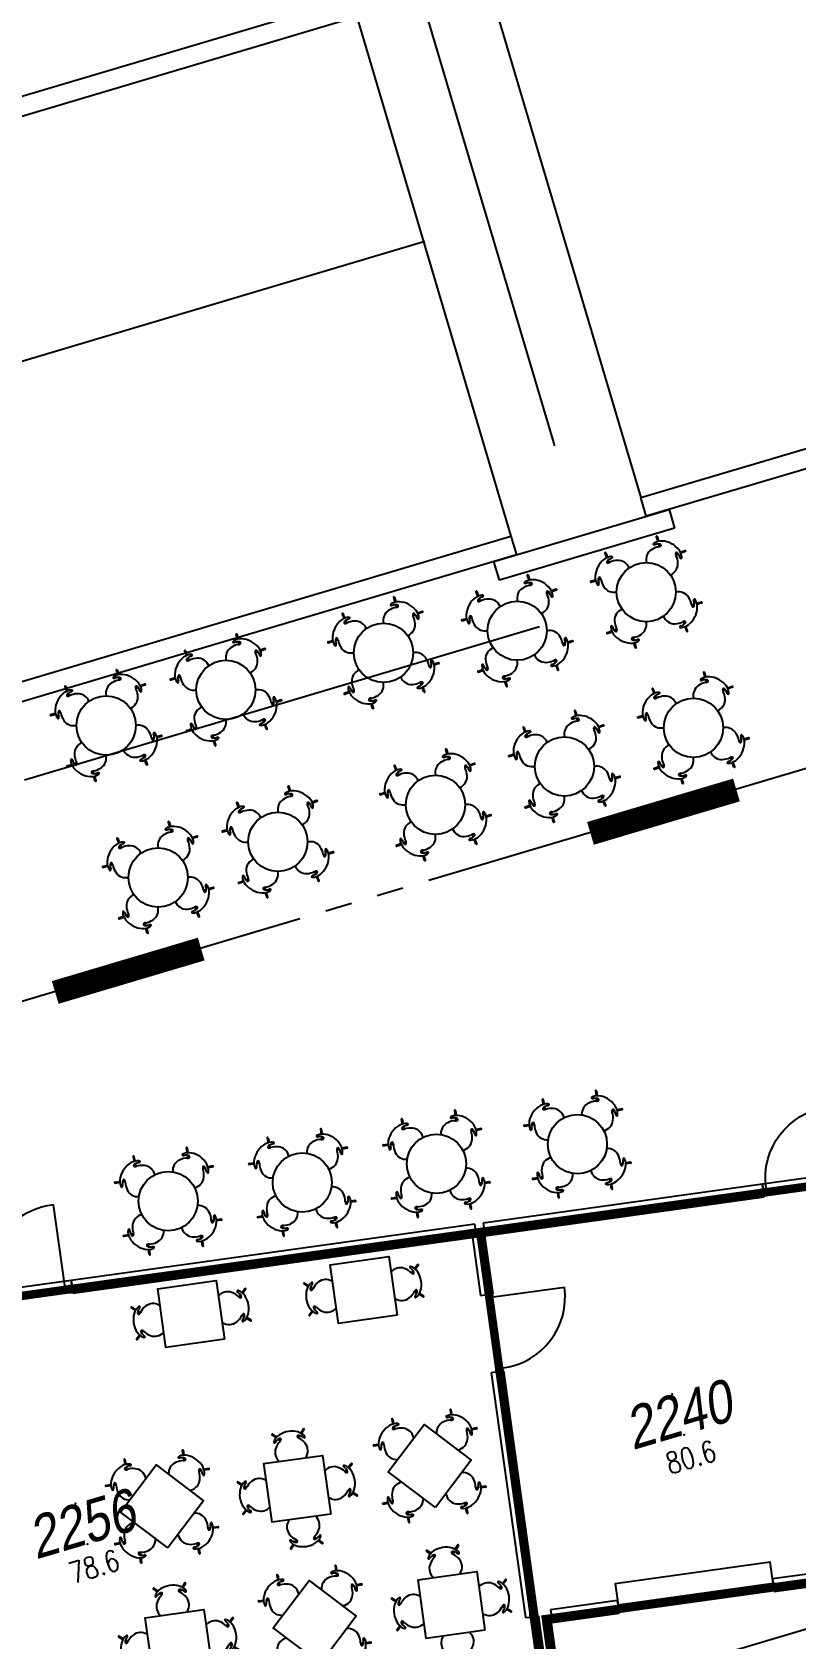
# Model space of a CAD drawing. Extents: x -10617 to 141157, y 29682 to 109360.
# Drawn here: x 65956 to 74983, y 49269 to 68256 of the extents above; entities that cross this region are included whole.
import ezdxf
from ezdxf.enums import TextEntityAlignment as Align

# ---------------------------------------------------------------- set-up
doc = ezdxf.new("R2010")
doc.units = 0
doc.header["$LTSCALE"] = 50
doc.linetypes.add('4PHAN', pattern=[158.74999999999997, 127, -6.35, 6.35, -6.35, 6.35, -6.35])
doc.linetypes.add('INVISIBLE', pattern=[999999, 0, -999999])
doc.layers.get('0').update_dxf_attribs({"linetype": 'CONTINUOUS'})
for name, color, linetype in [('ED_02', 7, 'CONTINUOUS'), ('EW_02', 7, 'CONTINUOUS'), ('FT_02', 8, 'CONTINUOUS'), ('GRIDLINE_02', 15, '4PHAN'), ('HEADER_02', 7, 'INVISIBLE'), ('ND_02', 7, 'CONTINUOUS'), ('NW_02', 7, 'CONTINUOUS'), ('RI_02', 7, 'CONTINUOUS'), ('UF_02', 7, 'CONTINUOUS'), ('WW_02', 7, 'CONTINUOUS')]:
    doc.layers.add(name, color=color, linetype=linetype)
doc.styles.add('SIMPLEX', font='ARIALN.TTF', dxfattribs={"oblique": 10})
doc.styles.get("Standard").update_dxf_attribs({"font": 'simplex.shx'})

# ---------------------------------------------------------------- blocks, each defined once
blk = doc.blocks.new('TAB4C')
for p, q in [((118.3683639654555, 652.7920873366093), (135.5995476131866, 596.63302583521)), ((128.4087170424827, 657.1919058726126), (145.824531581311, 600.432122674014)), ((-489.1555446811326, 460.7887021796705), (-469.5280557018705, 404.7568777178312)), ((-478.4628030862441, 463.1991664065717), (-459.0422724380551, 407.7571490922564)), ((-449.2299424767189, 379.7431328541061), (-438.4633739574201, 349.00394798661)), ((144.3071172654963, 568.2561527328071), (153.8629605257083, 537.1178088092129)), ((155.7415283342343, 568.1119705181627), (164.1666487822513, 540.649543096908)), ((372.8495229011023, 458.3527585671982), (345.7388326264918, 448.8551026189089)), ((379.7431328541061, 449.2299424767189), (349.00394798661, 438.4633739574201)), ((460.7887021796705, 489.1555446811326), (404.7568777178312, 469.5280557018705)), ((463.1991664065717, 478.4628030862441), (407.7571490922564, 459.0422724380551)), ((-458.3527585671982, 372.8495229011023), (-448.8551026189089, 345.7388326264918)), ((-657.1919058726126, 128.4087170424827), (-600.432122674014, 145.824531581311)), ((-652.7920873366093, 118.3683639654555), (-596.63302583521, 135.5995476131866)), ((-568.2561527328071, 144.3071172654963), (-537.1178088092129, 153.8629605257083)), ((-568.1119705181627, 155.7415283342343), (-540.649543096908, 164.1666487822513)), ((568.2561527328071, -144.3071172654963), (537.1178088092129, -153.8629605257083)), ((568.1119705181627, -155.7415283342343), (540.649543096908, -164.1666487822513)), ((652.7920873366093, -118.3683639654555), (596.63302583521, -135.5995476131866)), ((657.1919058726126, -128.4087170424827), (600.432122674014, -145.824531581311)), ((449.2299424767189, -379.7431328541061), (438.4633739574201, -349.00394798661)), ((458.3527585671982, -372.8495229011023), (448.8551026189089, -345.7388326264918)), ((-463.199166406579, -478.4628030862514), (-407.7571490922637, -459.0422724380624)), ((-460.7887021796778, -489.1555446811399), (-404.7568777178385, -469.5280557018777)), ((-379.7431328541134, -449.2299424767261), (-349.0039479866173, -438.4633739574274)), ((-372.8495229011096, -458.3527585672055), (-345.7388326264991, -448.8551026189161)), ((-155.7415283342416, -568.11197051817), (-164.1666487822586, -540.6495430969153)), ((-144.3071172655036, -568.2561527328144), (-153.8629605257156, -537.1178088092202)), ((478.4628030862441, -463.1991664065717), (459.0422724380551, -407.7571490922564)), ((489.1555446811326, -460.7887021796705), (469.5280557018705, -404.7568777178312)), ((-128.40871704249, -657.1919058726198), (-145.8245315813183, -600.4321226740212)), ((-118.3683639654628, -652.7920873366165), (-135.5995476131939, -596.6330258352173))]:
    blk.add_line(p, q)
blk.add_circle((0, 0), 350)
for centre, radius, start, end in [((123.786039520397, 654.2113573694078), 5.444448076431773, 11.63110132112976, 202.386423543352), ((-483.6666850485781, 461.1284195707849), 5.444448076431772, 13.97548465446299, 204.7308068766853), ((185.615067034043, 318.1632993597304), 220.7805009484726, 99.25006798779644, 124.5350402100187), ((153.8540964552012, 334.220174037524), 220.7805009484726, 1.826867987796411, 26.66826521001865), ((461.1284195707849, 483.6666850485708), 5.444448076431772, 283.975484654463, 114.7308068766853), ((-334.2201740375313, 153.8540964552012), 220.7805009484726, 91.82686798779642, 116.6682652100186), ((-654.211357369415, 123.786039520397), 5.444448076431773, 101.6311013211298, 292.386423543352), ((-318.1632993597377, 185.615067034043), 220.7805009484726, 189.2500679877965, 214.5350402100187), ((318.1632993597304, -185.6150670340503), 220.7805009484726, 9.250067987796427, 34.53504021001865), ((654.2113573694078, -123.7860395204043), 5.444448076431773, 281.6311013211297, 112.3864235433519), ((-153.8540964552085, -334.2201740375313), 220.7805009484726, 181.8268679877964, 206.6682652100186), ((334.220174037524, -153.8540964552085), 220.7805009484726, 271.8268679877964, 296.6682652100187), ((-461.1284195707922, -483.6666850485781), 5.444448076431772, 103.975484654463, 294.7308068766853), ((-185.6150670340503, -318.1632993597377), 220.7805009484726, 279.2500679877965, 304.5350402100187), ((483.6666850485708, -461.1284195707922), 5.444448076431772, 193.975484654463, 24.7308068766853), ((-123.7860395204043, -654.211357369415), 5.444448076431773, 191.6311013211297, 22.38642354335196)]:
    blk.add_arc(centre, radius, start, end)
for centre, major_axis, ratio, start_param, end_param in [((99.52737028105912, 570.7965842655467), (15.9220526799527, 6.187921825513288), 0.6193912222795175, 1.570796326794897, 4.71238898038469), ((235.2225403921475, 455.7288458568073), (173.5293168397853, -87.72837976060386), 0.6804000000000232, 0.3358592348372335, 2.76592473713887), ((-455.7288458568073, 235.2225403921475), (87.72837976060386, 173.5293168397853), 0.6804000000000232, 0.3358592348372335, 2.76592473713887), ((-440.0213506505606, 366.3517718384319), (-24.98879136305686, -16.19410609618881), 0.5378223643593338, 4.71238898038469, 7.853981633974483), ((-430.3311797356582, 222.3826575238636), (87.72837976060386, 173.5293168397853), 0.6123600000000208, 0.5433366556277347, 0.8236893781892649), ((-414.6769139920143, 408.3366718319376), (16.4905578129919, 4.456864489551439), 0.6193912222795173, 4.71238898038469, 7.853981633974483), ((186.1297390093168, 358.621840188207), (173.5293168397853, -87.72837976060386), 0.840000000000029, 2.702053055683831, 3.734080105287053), ((222.3826575238636, 430.3311797356582), (173.5293168397853, -87.72837976060386), 0.6123600000000208, 2.294860614432441, 2.592693585154584), ((144.829104861019, 552.0129440154269), (-29.72439790174068, -1.77452399814562), 0.5378223643593341, 1.570796326794897, 4.71238898038469), ((366.3517718384319, 440.0213506505606), (-16.19410609618881, 24.98879136305686), 0.5378223643593338, 4.71238898038469, 7.853981633974483), ((222.3826575238636, 430.3311797356582), (173.5293168397853, -87.72837976060386), 0.6123600000000208, 0.5433366556277347, 0.8236893781892649), ((408.3366718319376, 414.6769139920143), (4.456864489551443, -16.49055781299189), 0.6193912222795173, 4.71238898038469, 7.853981633974483), ((-358.621840188207, 186.1297390093168), (87.72837976060386, 173.5293168397853), 0.840000000000029, 5.667531296342681, 6.722729219927311), ((186.1297390093168, 358.621840188207), (173.5293168397853, -87.72837976060386), 0.840000000000029, 5.667531296342681, 6.722729219927311), ((-570.7965842655467, 99.52737028105912), (-6.187921825513288, 15.9220526799527), 0.6193912222795175, 1.570796326794897, 4.71238898038469), ((-552.0129440154269, 144.829104861019), (1.774523998145617, -29.72439790174068), 0.5378223643593341, 1.570796326794897, 4.71238898038469), ((-430.3311797356582, 222.3826575238636), (87.72837976060386, 173.5293168397853), 0.6123600000000208, 2.294860614432441, 2.592693585154584), ((-358.621840188207, 186.1297390093168), (87.72837976060386, 173.5293168397853), 0.840000000000029, 2.702053055683831, 3.734080105287053), ((358.621840188207, -186.1297390093168), (-87.7283797606039, -173.5293168397853), 0.840000000000029, 2.702053055683831, 3.734080105287053), ((455.7288458568073, -235.2225403921475), (-87.7283797606039, -173.5293168397853), 0.6804000000000232, 0.3358592348372335, 2.76592473713887), ((552.0129440154269, -144.829104861019), (-1.774523998145614, 29.72439790174068), 0.5378223643593341, 1.570796326794897, 4.71238898038469), ((570.7965842655467, -99.52737028105912), (6.187921825513283, -15.9220526799527), 0.6193912222795175, 1.570796326794897, 4.71238898038469), ((430.3311797356582, -222.3826575238636), (-87.7283797606039, -173.5293168397853), 0.6123600000000208, 2.294860614432441, 2.592693585154584), ((-186.1297390093241, -358.6218401882143), (-173.5293168397853, 87.72837976060389), 0.840000000000029, 5.667531296342681, 6.722729219927311), ((-186.1297390093241, -358.6218401882143), (-173.5293168397853, 87.72837976060389), 0.840000000000029, 2.702053055683831, 3.734080105287053), ((358.621840188207, -186.1297390093168), (-87.7283797606039, -173.5293168397853), 0.840000000000029, 5.667531296342681, 6.722729219927311), ((430.3311797356582, -222.3826575238636), (-87.7283797606039, -173.5293168397853), 0.6123600000000208, 0.5433366556277347, 0.8236893781892649), ((440.0213506505606, -366.3517718384319), (24.98879136305687, 16.1941060961888), 0.5378223643593338, 4.71238898038469, 7.853981633974483), ((-408.3366718319448, -414.6769139920216), (-4.456864489551439, 16.49055781299189), 0.6193912222795173, 4.71238898038469, 7.853981633974483), ((-235.2225403921548, -455.7288458568146), (-173.5293168397853, 87.72837976060389), 0.6804000000000232, 0.3358592348372335, 2.76592473713887), ((-222.3826575238709, -430.3311797356655), (-173.5293168397853, 87.72837976060389), 0.6123600000000208, 0.5433366556277347, 0.8236893781892649), ((-366.3517718384392, -440.0213506505679), (16.1941060961888, -24.98879136305687), 0.5378223643593338, 4.71238898038469, 7.853981633974483), ((-144.8291048610263, -552.0129440154342), (29.72439790174068, 1.774523998145614), 0.5378223643593341, 1.570796326794897, 4.71238898038469), ((-222.3826575238709, -430.3311797356655), (-173.5293168397853, 87.72837976060389), 0.6123600000000208, 2.294860614432441, 2.592693585154584), ((-99.5273702810664, -570.796584265554), (-15.92205267995269, -6.187921825513284), 0.6193912222795175, 1.570796326794897, 4.71238898038469), ((414.6769139920143, -408.3366718319376), (-16.49055781299189, -4.456864489551439), 0.6193912222795173, 4.71238898038469, 7.853981633974483)]:
    blk.add_ellipse(centre, major_axis=major_axis, ratio=ratio, start_param=start_param, end_param=end_param)
blk = doc.blocks.new('RM_SPAM')
for p in [(0, 2.5), (0, 0)]:
    blk.add_point(p)
at = {"style": 'SIMPLEX', "oblique": 10}
blk.add_attdef('RM_NUM', text='', height=2.5, dxfattribs=at).set_placement((0, 0), align=Align.CENTER)
at = {"flags": 1}
for tag, p, width in [('SITENO', (-15, 0), 0.8), ('IN_OU_CODE', (-15.00170329455824, -1.995872601691918), 0.8), ('RM_CO_CODE', (-15.00170329455824, -3.995872601691911), 0.8), ('RM_TY_CODE', (-15.00085164727912, -5.997936300845954), 0.7), ('RM_FU_CODE', (-15, -7.999999999999996), 0.8), ('OCC/USE', (-14.99914835272088, -10.00206369915404), 0.8)]:
    blk.add_attdef(tag, p, '', height=1.25, dxfattribs=dict(at, width=width))
at = {"width": 0.8, "flags": 1}
for tag, p in [('BL_NUM', (15, 0)), ('LEVEL', (15.00170329455824, -2.004127398308096)), ('%S/L', (15, -4)), ('STUDCAP', (15, -6))]:
    blk.add_attdef(tag, text='', height=1.25, dxfattribs=at).set_placement(p, align=Align.RIGHT)
at = {"width": 0.8}
for tag, p in [('RM_AREA', (0, -2.000000000000007)), ('USE', (-0.2373231609166631, -4.046504915098961)), ('USE2', (-0.2373231609166631, -6.046504915098954))]:
    blk.add_attdef(tag, text='', height=1.25, dxfattribs=at).set_placement(p, align=Align.CENTER)
at = {"width": 0.8, "flags": 1}
blk.add_attdef('SERVS', text='', height=1.25, dxfattribs=at).set_placement((-0.0008516472791200158, -7.997936300845957), align=Align.CENTER)
blk = doc.blocks.new('SPL')
for p, q in [((1.000000509809156, 0.5000018366028116), (5.098096753641812e-07, 0.5000008169875014)), ((1.000000509809156, -0.4999981633971883), (1.000000509809156, 0.5000018366028116)), ((5.098096753641812e-07, -0.4999991830124985), (1.000000509809156, -0.4999981633971883))]:
    blk.add_line(p, q)
blk = doc.blocks.new('WNOF')
blk.add_line((-0.4999999999982396, 1.32679489667639e-06), (0.5000000000017604, 1.32679489667639e-06))
at = {"flags": 1}
blk.add_attdef('SILLHT', text='', height=0.1, dxfattribs=at).set_placement((0, 0), align=Align.MIDDLE)
blk = doc.blocks.new('WNFRAME')
for p, q in [((-0.4999994901905845, -0.4999986732048434), (-0.4999931633956879, 0.5000013267751423)), ((0.5000005098094155, -0.4999986732048434), (0.5000068366043121, 0.5000013267751423))]:
    blk.add_line(p, q)
at = {"flags": 1}
blk.add_attdef('SILLHT', text='', height=0.1, dxfattribs=at).set_placement((0, 0), align=Align.MIDDLE)
blk = doc.blocks.new('DR1H90')
blk.add_line((-0.4599932413009902, 1.220633370033753e-06), (-0.4599874206496853, 0.920001220614957))
blk.add_arc((-0.4599932413009902, 1.220633370033753e-06), 0.92, 0, 90)
at = {"flags": 1}
blk.add_attdef('SILLHT', text='', height=0.1, dxfattribs=at).set_placement((0, 0), align=Align.MIDDLE)
blk = doc.blocks.new('DRFRAME')
for p, q in [((-0.4999994901905845, -0.4999986732048434), (-0.4999931633956879, 0.5000013267751423)), ((0.5000005098094155, -0.4999986732048434), (0.5000068366043121, 0.5000013267751423))]:
    blk.add_line(p, q)
at = {"flags": 1}
blk.add_attdef('SILLHT', text='', height=0.1, dxfattribs=at).set_placement((0, 0), align=Align.MIDDLE)
blk = doc.blocks.new('DR2H90')
for p, q in [((-0.4599932413009902, 1.220633370033753e-06), (-0.4599903310180986, 0.4599944619267733)), ((0.4599932413009902, 1.220633370033753e-06), (0.4599903310180986, 0.4599944619267733))]:
    blk.add_line(p, q)
for centre, start, end in [((-0.4599932413009902, 1.220633370033753e-06), 359.9998479605043, 89.9998479605043), ((0.4599932413009902, 1.220633370033753e-06), 90.00015203949572, 180.0001520394958)]:
    blk.add_arc(centre, 0.4599932413026097, start, end)
at = {"flags": 1}
blk.add_attdef('SILLHT', text='', height=0.1, dxfattribs=at).set_placement((0, 0), align=Align.MIDDLE)
blk = doc.blocks.new('TAB4S')
at = {"layer": 'FT_02'}
for p, q in [((468.4177696775296, 410.681980100846), (435.0602926923602, 361.5690245255901)), ((468.4177696775296, 410.681980100846), (435.0602926923602, 361.5690245255901)), ((476.7170674425724, 403.5219020837467), (443.7105104284419, 354.9262079472173)), ((476.7170674425724, 403.5219020837467), (443.7105104284419, 354.9262079472173)), ((95.83962539120694, 338.4730297197893), (143.1022645605844, 303.5875482502233)), ((95.83962539120694, 338.4730297197893), (143.1022645605844, 303.5875482502233)), ((101.2917360049905, 347.9831076856135), (149.0601849072846, 312.7246494908541)), ((101.2917360049905, 347.9831076856135), (149.0601849072846, 312.7246494908541)), ((166.9844217277423, 285.9605443822002), (193.1913769235834, 266.6187217669285)), ((166.9844217277423, 285.9605443822002), (193.1913769235834, 266.6187217669285)), ((176.2605601672549, 292.6478308760634), (199.3716291189776, 275.5877585919297)), ((176.2605601672549, 292.6478308760634), (199.3716291189776, 275.5877585919297)), ((416.0639134455996, 333.6028997857866), (399.9246784955612, 309.839059799262)), ((416.0639134455996, 333.6028997857866), (399.9246784955612, 309.839059799262)), ((427.0324542241578, 330.3719951455787), (408.7318033313204, 303.429414331993)), ((427.0324542241578, 330.3719951455787), (408.7318033313204, 303.429414331993)), ((1031.788853219798, 0.6651331088069128), (996.9033717502316, -46.59750606058515)), ((1031.788853219798, 0.6651331088069128), (996.9033717502316, -46.59750606058515)), ((979.2763678822084, -70.47966322773573), (959.9345452669368, -96.68661842358415)), ((979.2763678822084, -70.47966322773573), (959.9345452669368, -96.68661842358415)), ((985.9636543760716, -79.7558016672483), (968.903582091938, -102.8668706189783)), ((985.9636543760716, -79.7558016672483), (968.903582091938, -102.8668706189783)), ((1041.298931185622, -4.786977504976676), (1006.040472990862, -52.55542640727072)), ((1041.298931185622, -4.786977504976676), (1006.040472990862, -52.55542640727072)), ((-314.177221600854, -224.8980538224641), (-265.064266025598, -258.2555308076262)), ((-314.177221600854, -224.8980538224641), (-265.064266025598, -258.2555308076262)), ((-307.0171435837547, -216.5987560573994), (-258.4214494472253, -249.60531307153)), ((-307.0171435837547, -216.5987560573994), (-258.4214494472253, -249.60531307153)), ((-237.0981412857946, -277.2519100543796), (-213.33430129927, -293.3911450044325)), ((-237.0981412857946, -277.2519100543796), (-213.33430129927, -293.3911450044325)), ((-233.8672366455867, -266.2833692758213), (-206.924655832001, -284.5840201686733)), ((-233.8672366455867, -266.2833692758213), (-206.924655832001, -284.5840201686733)), ((1023.687818645587, -330.5276957241585), (996.7452378320013, -312.2270448313066)), ((1023.687818645587, -330.5276957241585), (996.7452378320013, -312.2270448313066)), ((1026.918723285795, -319.5591549456003), (1003.15488329927, -303.4199199955474)), ((1026.918723285795, -319.5591549456003), (1003.15488329927, -303.4199199955474)), ((1096.837725583755, -380.2123089425804), (1048.242031447226, -347.2057519284499)), ((1096.837725583755, -380.2123089425804), (1048.242031447226, -347.2057519284499)), ((1103.997803600854, -371.9130111775157), (1054.884848025598, -338.5555341923537)), ((1103.997803600854, -371.9130111775157), (1054.884848025598, -338.5555341923537)), ((-251.4783491856215, -592.0240874950032), (-216.219890990862, -544.2556385927091)), ((-251.4783491856215, -592.0240874950032), (-216.219890990862, -544.2556385927091)), ((-241.9682712197973, -597.4761981087868), (-207.0827897502313, -550.2135589393947)), ((-241.9682712197973, -597.4761981087868), (-207.0827897502313, -550.2135589393947)), ((-196.1430723760714, -517.0552633327316), (-179.0830000919377, -493.9441943810016)), ((-196.1430723760714, -517.0552633327316), (-179.0830000919377, -493.9441943810016)), ((-189.4557858822081, -526.3314017722441), (-170.1139632669365, -500.1244465763957)), ((-189.4557858822081, -526.3314017722441), (-170.1139632669365, -500.1244465763957)), ((362.7881277758279, -927.1830601455949), (381.0887786686944, -900.2404793320093)), ((362.7881277758279, -927.1830601455949), (381.0887786686944, -900.2404793320093)), ((373.7566685543861, -930.4139647858028), (389.8959035044245, -906.6501247992783)), ((373.7566685543861, -930.4139647858028), (389.8959035044245, -906.6501247992783)), ((613.5600218327309, -889.4588958760796), (590.4489528810082, -872.398823591946)), ((613.5600218327309, -889.4588958760796), (590.4489528810082, -872.398823591946)), ((622.8361602722434, -882.7716093822164), (596.6292050764023, -863.4297867669447)), ((622.8361602722434, -882.7716093822164), (596.6292050764023, -863.4297867669447)), ((688.5288459949952, -944.7941726856297), (640.7603970927012, -909.5357144908703)), ((688.5288459949952, -944.7941726856297), (640.7603970927012, -909.5357144908703)), ((693.9809566088079, -935.2840947198056), (646.7183174394013, -900.3986132502396)), ((693.9809566088079, -935.2840947198056), (646.7183174394013, -900.3986132502396)), ((313.1035145574133, -1000.332967083763), (346.1100715715438, -951.7372729472336)), ((313.1035145574133, -1000.332967083763), (346.1100715715438, -951.7372729472336)), ((321.4028123224562, -1007.493045100862), (354.7602893076255, -958.3800895256063)), ((321.4028123224562, -1007.493045100862), (354.7602893076255, -958.3800895256063))]:
    blk.add_line(p, q, dxfattribs=at)
at = {"layer": 'FT_02', "linetype": 'Continuous'}
blk.add_lwpolyline([(789.8205820000003, -596.8110650000017), (96.50475799999549, -693.3158240000048), (0, 0), (693.3158239999902, 96.50475899999583)], close=True, dxfattribs=at)
at = {"layer": 'FT_02'}
for centre, radius, start, end in [((471.9565422837331, 406.4724579886606), 5.444448076431772, 320.4862319733715, 151.2415541955938), ((471.9565422837331, 406.4724579886606), 5.444448076431772, 320.4862319733715, 151.2415541955938), ((99.34962835846818, 342.8371350134767), 5.444448076431773, 48.14184864003828, 238.8971708622605), ((99.34962835846818, 342.8371350134767), 5.444448076431773, 48.14184864003828, 238.8971708622605), ((348.9841265050054, 109.5267338940976), 220.7805009484726, 135.760815306705, 161.0457875289272), ((348.9841265050054, 109.5267338940976), 220.7805009484726, 135.760815306705, 161.0457875289272), ((313.9029806706239, 103.5354332443749), 220.7805009484726, 38.33761530670494, 63.17901252892716), ((313.9029806706239, 103.5354332443749), 220.7805009484726, 38.33761530670494, 63.17901252892716), ((1036.152958513485, -2.844869858468883), 5.444448076431773, 318.1418486400383, 148.8971708622605), ((1036.152958513485, -2.844869858468883), 5.444448076431773, 318.1418486400383, 148.8971708622605), ((802.8425573941058, -252.4793680050061), 220.7805009484726, 45.76081530670496, 71.04578752892718), ((802.8425573941058, -252.4793680050061), 220.7805009484726, 45.76081530670496, 71.04578752892718), ((-309.9676994886686, -221.3592812162242), 5.444448076431772, 50.48623197337152, 241.2415541955939), ((-309.9676994886686, -221.3592812162242), 5.444448076431772, 50.48623197337152, 241.2415541955939), ((-7.03067474438285, -379.4128428293479), 220.7805009484726, 128.3376153067049, 153.1790125289272), ((-7.03067474438285, -379.4128428293479), 220.7805009484726, 128.3376153067049, 153.1790125289272), ((796.8512567443831, -217.3982221706246), 220.7805009484726, 308.3376153067049, 333.1790125289272), ((796.8512567443831, -217.3982221706246), 220.7805009484726, 308.3376153067049, 333.1790125289272), ((1099.788281488669, -375.4517837837484), 5.444448076431772, 230.4862319733715, 61.24155419559383), ((1099.788281488669, -375.4517837837484), 5.444448076431772, 230.4862319733715, 61.24155419559383), ((-13.02197539409099, -344.3316969949738), 220.7805009484726, 225.760815306705, 251.0457875289272), ((-13.02197539409099, -344.3316969949738), 220.7805009484726, 225.760815306705, 251.0457875289272), ((-246.3323765134701, -593.966195141511), 5.444448076431773, 138.1418486400383, 328.8971708622605), ((-246.3323765134701, -593.966195141511), 5.444448076431773, 138.1418486400383, 328.8971708622605), ((475.9176013293618, -700.3464982443911), 220.7805009484726, 218.3376153067049, 243.1790125289272), ((475.9176013293618, -700.3464982443911), 220.7805009484726, 218.3376153067049, 243.1790125289272), ((440.8364554949803, -706.3377988940993), 220.7805009484726, 315.760815306705, 341.0457875289272), ((440.8364554949803, -706.3377988940993), 220.7805009484726, 315.760815306705, 341.0457875289272), ((690.4709536415176, -939.6482000134783), 5.444448076431773, 228.1418486400383, 58.89717086226042), ((690.4709536415176, -939.6482000134783), 5.444448076431773, 228.1418486400383, 58.89717086226042), ((317.8640397162235, -1003.283522988677), 5.444448076431772, 140.4862319733715, 331.2415541955939), ((317.8640397162235, -1003.283522988677), 5.444448076431772, 140.4862319733715, 331.2415541955939)]:
    blk.add_arc(centre, radius, start, end, dxfattribs=at)
for centre, major_axis, ratio, start_param, end_param in [((307.0080356511171, 249.6095265298718), (191.6694344261864, 32.73408506509973), 0.6804000000000232, 0.3358592348372335, 2.76592473713887), ((307.0080356511171, 249.6095265298718), (191.6694344261864, 32.73408506509973), 0.6804000000000232, 0.3358592348372335, 2.76592473713887), ((129.4814222159039, 261.359638708258), (9.115624679672745, 14.44671328576827), 0.6193912222795175, 1.570796326794897, 4.71238898038469), ((129.4814222159039, 261.359638708258), (9.115624679672745, 14.44671328576827), 0.6193912222795175, 1.570796326794897, 4.71238898038469), ((311.7989803470846, 221.5568816386585), (191.6694344261864, 32.73408506509973), 0.6123600000000208, 2.294860614432441, 2.592693585154584), ((311.7989803470846, 221.5568816386585), (191.6694344261864, 32.73408506509973), 0.6123600000000208, 2.294860614432441, 2.592693585154584), ((177.0682465161372, 273.2157109928303), (-22.83504941311751, -19.11149613037887), 0.5378223643593338, 1.570796326794897, 4.71238898038469), ((177.0682465161372, 273.2157109928303), (-22.83504941311751, -19.11149613037887), 0.5378223643593338, 1.570796326794897, 4.71238898038469), ((421.7480797901226, 315.0031272590495), (-27.88360638096719, 10.44955794434822), 0.5378223643593335, 4.71238898038469, 7.853981633974483), ((421.7480797901226, 315.0031272590495), (-27.88360638096719, 10.44955794434822), 0.5378223643593335, 4.71238898038469, 7.853981633974483), ((311.7989803470846, 221.5568816386585), (191.6694344261864, 32.73408506509973), 0.6123600000000208, 0.5433366556277347, 0.8236893781892649), ((311.7989803470846, 221.5568816386585), (191.6694344261864, 32.73408506509973), 0.6123600000000208, 0.5433366556277347, 0.8236893781892649), ((470.5725143733434, 319.6125615662968), (13.39362965977279, -10.60249133924226), 0.6193912222795173, 4.71238898038469, 7.853981633974483), ((470.5725143733434, 319.6125615662968), (13.39362965977279, -10.60249133924226), 0.6193912222795173, 4.71238898038469, 7.853981633974483), ((325.3260295774671, 142.3513110121348), (191.6694344261864, 32.73408506509973), 0.840000000000029, 5.667531296342681, 6.722729219927311), ((325.3260295774671, 142.3513110121348), (191.6694344261864, 32.73408506509973), 0.840000000000029, 5.667531296342681, 6.722729219927311), ((325.3260295774671, 142.3513110121348), (191.6694344261864, 32.73408506509973), 0.840000000000029, 2.702053055683831, 3.734080105287053), ((325.3260295774671, 142.3513110121348), (191.6694344261864, 32.73408506509973), 0.840000000000029, 2.702053055683831, 3.734080105287053), ((-45.84655251214281, -367.9897939225193), (-32.73408506509976, 191.6694344261864), 0.840000000000029, 5.667531296342681, 6.722729219927311), ((-45.84655251214281, -367.9897939225193), (-32.73408506509976, 191.6694344261864), 0.840000000000029, 5.667531296342681, 6.722729219927311), ((835.6671345121431, -228.8212710774606), (32.73408506509974, -191.6694344261864), 0.840000000000029, 2.702053055683831, 3.734080105287053), ((835.6671345121431, -228.8212710774606), (32.73408506509974, -191.6694344261864), 0.840000000000029, 2.702053055683831, 3.734080105287053), ((954.6754622082663, -32.97666371590458), (14.44671328576827, -9.115624679672745), 0.6193912222795175, 1.570796326794897, 4.71238898038469), ((954.6754622082663, -32.97666371590458), (14.44671328576827, -9.115624679672745), 0.6193912222795175, 1.570796326794897, 4.71238898038469), ((914.8727051386668, -215.2942218470853), (32.73408506509974, -191.6694344261864), 0.6123600000000208, 2.294860614432441, 2.592693585154584), ((914.8727051386668, -215.2942218470853), (32.73408506509974, -191.6694344261864), 0.6123600000000208, 2.294860614432441, 2.592693585154584), ((966.5315344928385, -80.56348801614513), (-19.11149613037887, 22.83504941311751), 0.5378223643593338, 1.570796326794897, 4.71238898038469), ((966.5315344928385, -80.56348801614513), (-19.11149613037887, 22.83504941311751), 0.5378223643593338, 1.570796326794897, 4.71238898038469), ((942.9253500298801, -210.5032771511178), (32.73408506509974, -191.6694344261864), 0.6804000000000232, 0.3358592348372335, 2.76592473713887), ((942.9253500298801, -210.5032771511178), (32.73408506509974, -191.6694344261864), 0.6804000000000232, 0.3358592348372335, 2.76592473713887), ((-153.1047680298798, -386.3077878488621), (-32.73408506509976, 191.6694344261864), 0.6804000000000232, 0.3358592348372335, 2.76592473713887), ((-153.1047680298798, -386.3077878488621), (-32.73408506509976, 191.6694344261864), 0.6804000000000232, 0.3358592348372335, 2.76592473713887), ((-218.4983687590575, -271.5677437098566), (-10.44955794434822, -27.88360638096719), 0.5378223643593338, 4.71238898038469, 7.853981633974483), ((-218.4983687590575, -271.5677437098566), (-10.44955794434822, -27.88360638096719), 0.5378223643593338, 4.71238898038469, 7.853981633974483), ((-125.0521231386665, -381.5168431528946), (-32.73408506509976, 191.6694344261864), 0.6123600000000208, 0.5433366556277347, 0.8236893781892649), ((-125.0521231386665, -381.5168431528946), (-32.73408506509976, 191.6694344261864), 0.6123600000000208, 0.5433366556277347, 0.8236893781892649), ((-223.1078030663048, -222.7433091266357), (10.60249133924226, 13.39362965977279), 0.6193912222795173, 4.71238898038469, 7.853981633974483), ((-223.1078030663048, -222.7433091266357), (10.60249133924226, 13.39362965977279), 0.6193912222795173, 4.71238898038469, 7.853981633974483), ((1008.318950759058, -325.2433212901233), (10.44955794434822, 27.88360638096719), 0.5378223643593336, 4.71238898038469, 7.853981633974483), ((1008.318950759058, -325.2433212901233), (10.44955794434822, 27.88360638096719), 0.5378223643593336, 4.71238898038469, 7.853981633974483), ((1012.928385066305, -374.0677558733441), (-10.60249133924226, -13.39362965977279), 0.6193912222795173, 4.71238898038469, 7.853981633974483), ((1012.928385066305, -374.0677558733441), (-10.60249133924226, -13.39362965977279), 0.6193912222795173, 4.71238898038469, 7.853981633974483), ((914.8727051386668, -215.2942218470853), (32.73408506509974, -191.6694344261864), 0.6123600000000208, 0.5433366556277347, 0.8236893781892649), ((914.8727051386668, -215.2942218470853), (32.73408506509974, -191.6694344261864), 0.6123600000000208, 0.5433366556277347, 0.8236893781892649), ((-176.7109524928383, -516.2475769838347), (19.11149613037888, -22.83504941311751), 0.5378223643593332, 1.570796326794897, 4.71238898038469), ((-176.7109524928383, -516.2475769838347), (19.11149613037888, -22.83504941311751), 0.5378223643593332, 1.570796326794897, 4.71238898038469), ((-125.0521231386665, -381.5168431528946), (-32.73408506509976, 191.6694344261864), 0.6123600000000208, 2.294860614432441, 2.592693585154584), ((-125.0521231386665, -381.5168431528946), (-32.73408506509976, 191.6694344261864), 0.6123600000000208, 2.294860614432441, 2.592693585154584), ((-164.854880208266, -563.8344012840753), (-14.44671328576827, 9.115624679672738), 0.6193912222795175, 1.570796326794897, 4.71238898038469), ((-164.854880208266, -563.8344012840753), (-14.44671328576827, 9.115624679672738), 0.6193912222795175, 1.570796326794897, 4.71238898038469), ((-45.84655251214281, -367.9897939225193), (-32.73408506509976, 191.6694344261864), 0.840000000000029, 2.702053055683831, 3.734080105287053), ((-45.84655251214281, -367.9897939225193), (-32.73408506509976, 191.6694344261864), 0.840000000000029, 2.702053055683831, 3.734080105287053), ((835.6671345121431, -228.8212710774606), (32.73408506509974, -191.6694344261864), 0.840000000000029, 5.667531296342681, 6.722729219927311), ((835.6671345121431, -228.8212710774606), (32.73408506509974, -191.6694344261864), 0.840000000000029, 5.667531296342681, 6.722729219927311), ((464.4945524225186, -739.1623760121511), (-191.6694344261864, -32.73408506509976), 0.840000000000029, 5.667531296342681, 6.722729219927311), ((464.4945524225186, -739.1623760121511), (-191.6694344261864, -32.73408506509976), 0.840000000000029, 5.667531296342681, 6.722729219927311), ((464.4945524225186, -739.1623760121511), (-191.6694344261864, -32.73408506509976), 0.840000000000029, 2.702053055683831, 3.734080105287053), ((464.4945524225186, -739.1623760121511), (-191.6694344261864, -32.73408506509976), 0.840000000000029, 2.702053055683831, 3.734080105287053), ((319.2480676266423, -916.423626566313), (-13.39362965977279, 10.60249133924226), 0.6193912222795173, 4.71238898038469, 7.853981633974483), ((319.2480676266423, -916.423626566313), (-13.39362965977279, 10.60249133924226), 0.6193912222795173, 4.71238898038469, 7.853981633974483), ((482.8125463488686, -846.420591529888), (-191.6694344261864, -32.73408506509976), 0.6804000000000232, 0.3358592348372335, 2.76592473713887), ((482.8125463488686, -846.420591529888), (-191.6694344261864, -32.73408506509976), 0.6804000000000232, 0.3358592348372335, 2.76592473713887), ((478.0216016529012, -818.3679466386748), (-191.6694344261864, -32.73408506509976), 0.6123600000000208, 0.5433366556277347, 0.8236893781892649), ((478.0216016529012, -818.3679466386748), (-191.6694344261864, -32.73408506509976), 0.6123600000000208, 0.5433366556277347, 0.8236893781892649), ((368.0725022098632, -911.8141922590657), (27.88360638096719, -10.44955794434822), 0.5378223643593338, 4.71238898038469, 7.853981633974483), ((368.0725022098632, -911.8141922590657), (27.88360638096719, -10.44955794434822), 0.5378223643593338, 4.71238898038469, 7.853981633974483), ((612.7523354838486, -870.0267759928465), (22.83504941311751, 19.11149613037888), 0.5378223643593332, 1.570796326794897, 4.71238898038469), ((612.7523354838486, -870.0267759928465), (22.83504941311751, 19.11149613037888), 0.5378223643593332, 1.570796326794897, 4.71238898038469), ((478.0216016529012, -818.3679466386748), (-191.6694344261864, -32.73408506509976), 0.6123600000000208, 2.294860614432441, 2.592693585154584), ((478.0216016529012, -818.3679466386748), (-191.6694344261864, -32.73408506509976), 0.6123600000000208, 2.294860614432441, 2.592693585154584), ((660.3391597840819, -858.1707037082742), (-9.115624679672738, -14.44671328576827), 0.6193912222795175, 1.570796326794897, 4.71238898038469), ((660.3391597840819, -858.1707037082742), (-9.115624679672738, -14.44671328576827), 0.6193912222795175, 1.570796326794897, 4.71238898038469)]:
    blk.add_ellipse(centre, major_axis=major_axis, ratio=ratio, start_param=start_param, end_param=end_param, dxfattribs=at)
blk = doc.blocks.new('TAB2S')
for p, q in [((584.3660768822156, 227.9258692722651), (565.0242542669439, 201.7189140764167)), ((591.0533633760788, 218.6497308327525), (573.9932910919451, 195.5386618810226)), ((636.8785622198047, 299.0706656088078), (601.9930807502387, 251.8080264394157)), ((646.3886401856289, 293.6185549950242), (611.1301819908695, 245.8501060927301)), ((-709.0875126008468, 73.50747867753671), (-659.9745570255909, 40.15000169237464)), ((-701.9274345837475, 81.8067764426014), (-653.3317404472182, 48.80021942847088)), ((-632.0084322857874, 21.15362244562129), (-608.2445922992629, 5.014387495568371)), ((-628.7775276455795, 32.12216322417953), (-601.8349468319939, 13.82151233132754)), ((628.7775276455941, -32.1221632241577), (601.8349468320084, -13.82151233130571)), ((632.008432285802, -21.15362244559947), (608.2445922992774, -5.014387495546544)), ((701.9274345837621, -81.80677644257958), (653.3317404472327, -48.80021942844905)), ((709.0875126008614, -73.50747867751488), (659.9745570256055, -40.15000169235282)), ((-646.3886401856143, -293.6185549950023), (-611.1301819908549, -245.8501060927083)), ((-636.8785622197902, -299.0706656087859), (-601.9930807502242, -251.8080264393939)), ((-591.0533633760642, -218.6497308327307), (-573.9932910919306, -195.5386618810007)), ((-584.366076882201, -227.9258692722433), (-565.0242542669293, -201.7189140763949))]:
    blk.add_line(p, q)
at = {"linetype": 'Continuous'}
blk.add_lwpolyline([(394.9102910000074, -298.4055325000008), (-298.4055329999974, -394.910291500004), (-394.9102909999929, 298.4055325000008), (298.4055329999974, 394.9102914999967)], close=True, dxfattribs=at)
for centre, radius, start, end in [((407.932266394113, 45.92616449499474), 220.7805009484726, 45.76081530670496, 71.04578752892718), ((641.242667513492, 295.560662641532), 5.444448076431773, 318.1418486400383, 148.8971708622605), ((-704.8779904886615, 77.04625128377666), 5.444448076431772, 50.48623197337152, 241.2415541955939), ((-401.9409657443757, -81.00731032934709), 220.7805009484726, 128.3376153067049, 153.1790125289272), ((401.9409657443903, 81.0073103293762), 220.7805009484726, 308.3376153067049, 333.1790125289272), ((704.877990488676, -77.04625128374755), 5.444448076431772, 230.4862319733715, 61.24155419559383), ((-641.242667513463, -295.5606626415101), 5.444448076431773, 138.1418486400383, 328.8971708622605), ((-407.9322663940839, -45.92616449497291), 220.7805009484726, 225.760815306705, 251.0457875289272)]:
    blk.add_arc(centre, radius, start, end)
for centre, major_axis, ratio, start_param, end_param in [((440.7568435121502, 69.5842614225403), (32.73408506509974, -191.6694344261864), 0.840000000000029, 2.702053055683831, 3.734080105287053), ((559.7651712082734, 265.4288687840963), (14.44671328576827, -9.115624679672745), 0.6193912222795175, 1.570796326794897, 4.71238898038469), ((519.9624141386739, 83.11131065291556), (32.73408506509974, -191.6694344261864), 0.6123600000000208, 2.294860614432441, 2.592693585154584), ((571.6212434928457, 217.8420444838557), (-19.11149613037887, 22.83504941311751), 0.5378223643593338, 1.570796326794897, 4.71238898038469), ((548.0150590298872, 87.90225534888305), (32.73408506509974, -191.6694344261864), 0.6804000000000232, 0.3358592348372335, 2.76592473713887), ((-548.0150590298726, -87.90225534886122), (-32.73408506509976, 191.6694344261864), 0.6804000000000232, 0.3358592348372335, 2.76592473713887), ((-613.4086597590504, 26.83778879014426), (-10.44955794434822, -27.88360638096719), 0.5378223643593338, 4.71238898038469, 7.853981633974483), ((-519.9624141386594, -83.11131065289374), (-32.73408506509976, 191.6694344261864), 0.6123600000000208, 0.5433366556277347, 0.8236893781892649), ((-618.0180940662976, 75.66222337336512), (10.60249133924226, 13.39362965977279), 0.6193912222795173, 4.71238898038469, 7.853981633974483), ((-440.7568435121357, -69.58426142251847), (-32.73408506509976, 191.6694344261864), 0.840000000000029, 5.667531296342681, 6.722729219927311), ((613.4086597590649, -26.83778879012243), (10.44955794434822, 27.88360638096719), 0.5378223643593336, 4.71238898038469, 7.853981633974483), ((-571.6212434928311, -217.8420444838339), (19.11149613037888, -22.83504941311751), 0.5378223643593335, 1.570796326794897, 4.71238898038469), ((440.7568435121502, 69.5842614225403), (32.73408506509974, -191.6694344261864), 0.840000000000029, 5.667531296342681, 6.722729219927311), ((618.0180940663122, -75.6622233733433), (-10.60249133924226, -13.39362965977279), 0.6193912222795173, 4.71238898038469, 7.853981633974483), ((519.9624141386739, 83.11131065291556), (32.73408506509974, -191.6694344261864), 0.6123600000000208, 0.5433366556277347, 0.8236893781892649), ((-519.9624141386594, -83.11131065289374), (-32.73408506509976, 191.6694344261864), 0.6123600000000208, 2.294860614432441, 2.592693585154584), ((-559.7651712082588, -265.4288687840744), (-14.44671328576827, 9.115624679672738), 0.6193912222795175, 1.570796326794897, 4.71238898038469), ((-440.7568435121357, -69.58426142251847), (-32.73408506509976, 191.6694344261864), 0.840000000000029, 2.702053055683831, 3.734080105287053)]:
    blk.add_ellipse(centre, major_axis=major_axis, ratio=ratio, start_param=start_param, end_param=end_param)

msp = doc.modelspace()

# ---------------------------------------------------------------- linework, layer by layer
at = {"layer": 'EW_02', "flags": 128}
for points, const_width in [([(72555.35393348758, 58787.63922748546), (74280.78445861957, 59300.3667408069)], 280), ([(66228.77534123012, 56907.63834554638), (67954.2058663316, 57420.36585892871)], 280), ([(71202.69369536063, 54069.45822621662), (71301.72952327634, 54083.2433271659)], 100)]:
    msp.add_lwpolyline(points, dxfattribs=dict(at, const_width=const_width))
at = {"layer": 'FT_02'}
msp.add_lwpolyline([(72881.38980911198, 49672.72519381057), (74713.66957211198, 49927.76272081052), (74679.20422866447, 50175.37393508013), (72846.92446566447, 49920.33640808018)], close=True, dxfattribs=at)
at = {"layer": 'GRIDLINE_02'}
for p, q in [((72133.4075373268, 63367.14895843423), (65012.18916396337, 87331.48536079028)), ((122381.7905472759, 73604.39025196142), (36682.55681077266, 48138.15755217185)), ((70599.42254602458, 65780.16254451172), (5130.707987261194, 46325.58443101344)), ((123546.0238947901, 63778.9494158153), (39459.85464563701, 38792.05317539047)), ((71952.45024257904, 61226.9421399585), (6483.738925003447, 41772.36498962424))]:
    msp.add_line(p, q, dxfattribs=at)
at = {"layer": 'HEADER_02', "const_width": 100, "elevation": 2100, "flags": 128}
for points in [[(75512.42204457863, 54669.29596506749), (74601.20696175507, 54542.46114005925)], [(74601.2195292821, 54542.50947034232), (71301.72952340156, 54083.24332626633)], [(71202.69369656914, 54069.4582175344), (66431.09610634008, 53405.28489909998)], [(71354.80126534244, 53339.66694781591), (71259.06670898736, 54026.83019968514)], [(66431.09598722683, 53405.28575465574), (64351.14851556437, 53115.77148018042)], [(71481.65923172301, 52428.46841022246), (71354.71228469697, 53339.66787940622)], [(71884.99585096174, 49534.03761762608), (71481.74611401724, 52428.48254017239)], [(75512.92447086774, 49988.52524995948), (74720.56363778691, 49878.23331825342)], [(72888.28402408019, 49623.19567749964), (72095.92319099935, 49512.9037457936)]]:
    msp.add_lwpolyline(points, dxfattribs=at)
at = {"layer": 'NW_02', "flags": 128}
for points, const_width in [([(72888.28402408019, 49623.19567749967), (74720.56297939116, 49878.23804830928)], 100), ([(71893.91091487715, 49535.27118530442), (73252.98199669727, 39767.54714428742)], 117.9999999999999), ([(73386.7784090475, 39807.30622302304), (72030.59289133151, 49554.29542560496)], 117.9999999999999)]:
    msp.add_lwpolyline(points, dxfattribs=dict(at, const_width=const_width))
at = {"layer": 'UF_02'}
for p, q in [((71326.47893083247, 68891.14153630228), (73149.50745608655, 62756.28593759018)), ((63304.80994566447, 66747.37627308012), (69727.24494566447, 68655.86227308016)), ((69792.76202891897, 68435.38624073064), (63370.32514391271, 66526.9045996283)), ((69792.76202891897, 68435.38624073064), (71615.79299602, 62300.5227943057)), ((73149.50745608655, 62756.28593759018), (84268.94860898427, 66060.52994311415)), ((84334.46793083247, 65840.0415363023), (73215.02393083247, 62535.80753630225)), ((73215.02393083247, 62535.80753630225), (73149.50745608655, 62756.28593759018)), ((71412.90494566447, 62000.30127308017), (73483.42494566448, 62615.56427308021)), ((73483.42494566448, 62615.56427308021), (73548.93904997673, 62395.09227454499)), ((65193.35594566447, 60392.04227308021), (71615.79299602, 62300.5227943057)), ((73548.93904997673, 62395.09227454499), (71478.41904997673, 61779.82927454507)), ((71615.79299602, 62300.5227943057), (71681.3061439127, 62080.0565996283)), ((71681.3061439127, 62080.0565996283), (65258.87114391271, 60171.57059962826)), ((71478.41904997673, 61779.82927454507), (71412.90494566447, 62000.30127308017))]:
    msp.add_line(p, q, dxfattribs=at)

# ---------------------------------------------------------------- block references
at = {"layer": 'ED_02'}
for name, p, xscale, yscale, zscale, rotation in [('DR1H90', (75049.92130615553, 54655.40111141248), -919.9999999999999, 920, 2075, 7.924259999999964), ('SPL', (75049.92130615553, 54655.40111141248), 50, 920, 50, 97.92426046852725), ('DRFRAME', (75056.81450316685, 54605.87855256337), 870.0000000000001, 100, 2075, 7.92426), ('DR2H90', (65384.22905438428, 53310.05117626719), 2100, 2100, 2075, 7.92426), ('SPL', (65384.22905438428, 53310.05117626719), 50, 2100, 50, 97.92426046852904), ('DRFRAME', (65391.1222513956, 53260.52861741808), 2050, 100, 2075, 7.92426)]:
    msp.add_blockref(name, p, dxfattribs=dict(at, xscale=xscale, yscale=yscale, zscale=zscale, rotation=rotation))
at = {"layer": 'FT_02'}
for name, p in [('TAB4C', (73214.53121548165, 61639.11056633809)), ('TAB4C', (71689.72487562451, 61182.78685956429)), ('TAB4C', (70108.71214712341, 60921.61836093156)), ('TAB4C', (68246.25980726627, 60483.19265415792)), ('TAB4C', (66830.9711471234, 60062.62536093166)), ('TAB4C', (73772.07348698056, 60035.14006770533)), ('TAB4C', (72247.26714712342, 59578.81636093153)), ('TAB4C', (70723.22414712342, 59125.9333609315)), ('TAB4C', (68860.77180726627, 58687.50765415786)), ('TAB4C', (67445.4831471234, 58266.9403609316)), ('TAB2S', (69875.26526166446, 53391.7771135802)), ('TAB2S', (67834.71226166446, 53107.74611358012)), ('TAB4S', (68696.10379966446, 51339.84347208023)), ('TAB4S', (70518.44979966448, 49967.93647208009)), ('TAB4S', (67292.80979966448, 49518.94947208014))]:
    msp.add_blockref(name, p, dxfattribs=at)
for name, p, rotation in [('TAB4C', (72400.53529366448, 55115.21245608009), 351.5107473189086), ('TAB4C', (70734.19829366446, 54883.26945608012), 351.5107473189086), ('TAB4C', (69149.47629366448, 54662.68745608018), 351.5107473189086), ('TAB4C', (67564.75429366447, 54442.10545608013), 351.5107473189086), ('TAB4S', (70588.01455851202, 51802.6001316075), 315), ('TAB4S', (67423.41955851202, 51324.17913160741), 315), ('TAB4S', (69228.72355851202, 49960.03913160751), 315)]:
    msp.add_blockref(name, p, dxfattribs=dict(at, rotation=rotation))
at = {"layer": 'ND_02', "zscale": 2075, "rotation": 277.931311}
for name, p, xscale, yscale in [('DR1H90', (71467.70746849172, 52890.96743541359), 920, 920), ('DRFRAME', (71418.18575820999, 52884.06814481434), 870.0000000000001, 100)]:
    msp.add_blockref(name, p, dxfattribs=dict(at, xscale=xscale, yscale=yscale))
at = {"layer": 'RI_02', "xscale": 200, "yscale": 200, "zscale": 200, "rotation": 16.54980000000002}
for p, values in [((73664.00313244955, 51679.96964828422), {'RM_NUM': '2240', 'RM_AREA': '80.6'}), ((66611.31008680715, 50387.63123863575), {'RM_NUM': '2256', 'RM_AREA': '78.6'})]:
    msp.add_blockref('RM_SPAM', p, dxfattribs=at).add_auto_attribs(values)
at = {"layer": 'WW_02'}
for name, p, xscale, yscale, zscale, rotation in [('SPL', (72944.58132933051, 54362.39895715343), 50, 3331.3, 50, 97.92425999999999), ('WNOF', (72951.47452634183, 54312.87639830432), 3331.3, 3331.3, 2100, 187.9242599999999), ('SPL', (72951.47452634183, 54312.87639830432), 50, 3331.3, 50, 277.92426), ('WNFRAME', (72951.47452634183, 54312.87639830432), 3281.3, 100, 2075, 187.9242599999999), ('SPL', (68810.00170444329, 53786.8941171663), 50, 4817.6, 50, 97.92425999999999), ('WNFRAME', (68816.89490145461, 53737.37155831719), 4767.599999999999, 100, 2075, 187.9242599999999), ('WNOF', (68816.89490145461, 53737.37155831719), 4817.599999999999, 4817.599999999999, 2100, 187.9242599999999), ('SPL', (68816.89490145461, 53737.37155831719), 50, 4817.6, 50, 277.92426), ('SPL', (71257.41227688317, 53676.34928315128), 50, 693.7999999999998, 50, 187.931311), ('WNFRAME', (71306.9339871649, 53683.24857375053), 643.7999999999998, 100, 2075, 97.931311), ('SPL', (71306.9339871649, 53683.24857375053), 49.99999999999999, 693.7999999999998, 49.99999999999999, 7.931311), ('WNOF', (71306.9339871649, 53683.24857375053), 693.7999999999998, 693.7999999999998, 2100, 277.931311), ('SPL', (71633.84927220776, 50974.36078829999), 50, 2922.4, 50, 187.931311), ('WNFRAME', (71683.37098248949, 50981.26007889923), 2872.4, 100, 2075, 97.931311), ('SPL', (71683.37098248949, 50981.26007889923), 49.99999999999999, 2922.4, 49.99999999999999, 7.931311), ('WNOF', (71683.37098248949, 50981.26007889923), 2922.4, 2922.4, 2100, 277.931311), ('SPL', (75109.8508085957, 49982.901836174), 50, 800, 50, 97.924317), ('WNOF', (75116.74405432733, 49933.37928410645), 800.0000000000001, 800.0000000000001, 2100, 187.924317), ('SPL', (75116.74405432733, 49933.37928410645), 50.00000000000001, 800, 50.00000000000001, 277.924317), ('WNFRAME', (75116.74405432733, 49933.37928410645), 750, 100, 2075, 187.924317), ('SPL', (72485.21036180815, 49617.57226371417), 50, 800, 50, 97.924317), ('WNOF', (72492.10360753977, 49568.04971164662), 800.0000000000001, 800.0000000000001, 2100, 187.924317), ('SPL', (72492.10360753977, 49568.04971164662), 50.00000000000001, 800, 50.00000000000001, 277.924317), ('WNFRAME', (72492.10360753977, 49568.04971164662), 750, 100, 2075, 187.924317)]:
    msp.add_blockref(name, p, dxfattribs=dict(at, xscale=xscale, yscale=yscale, zscale=zscale, rotation=rotation))

doc.saveas('drawing.dxf')
